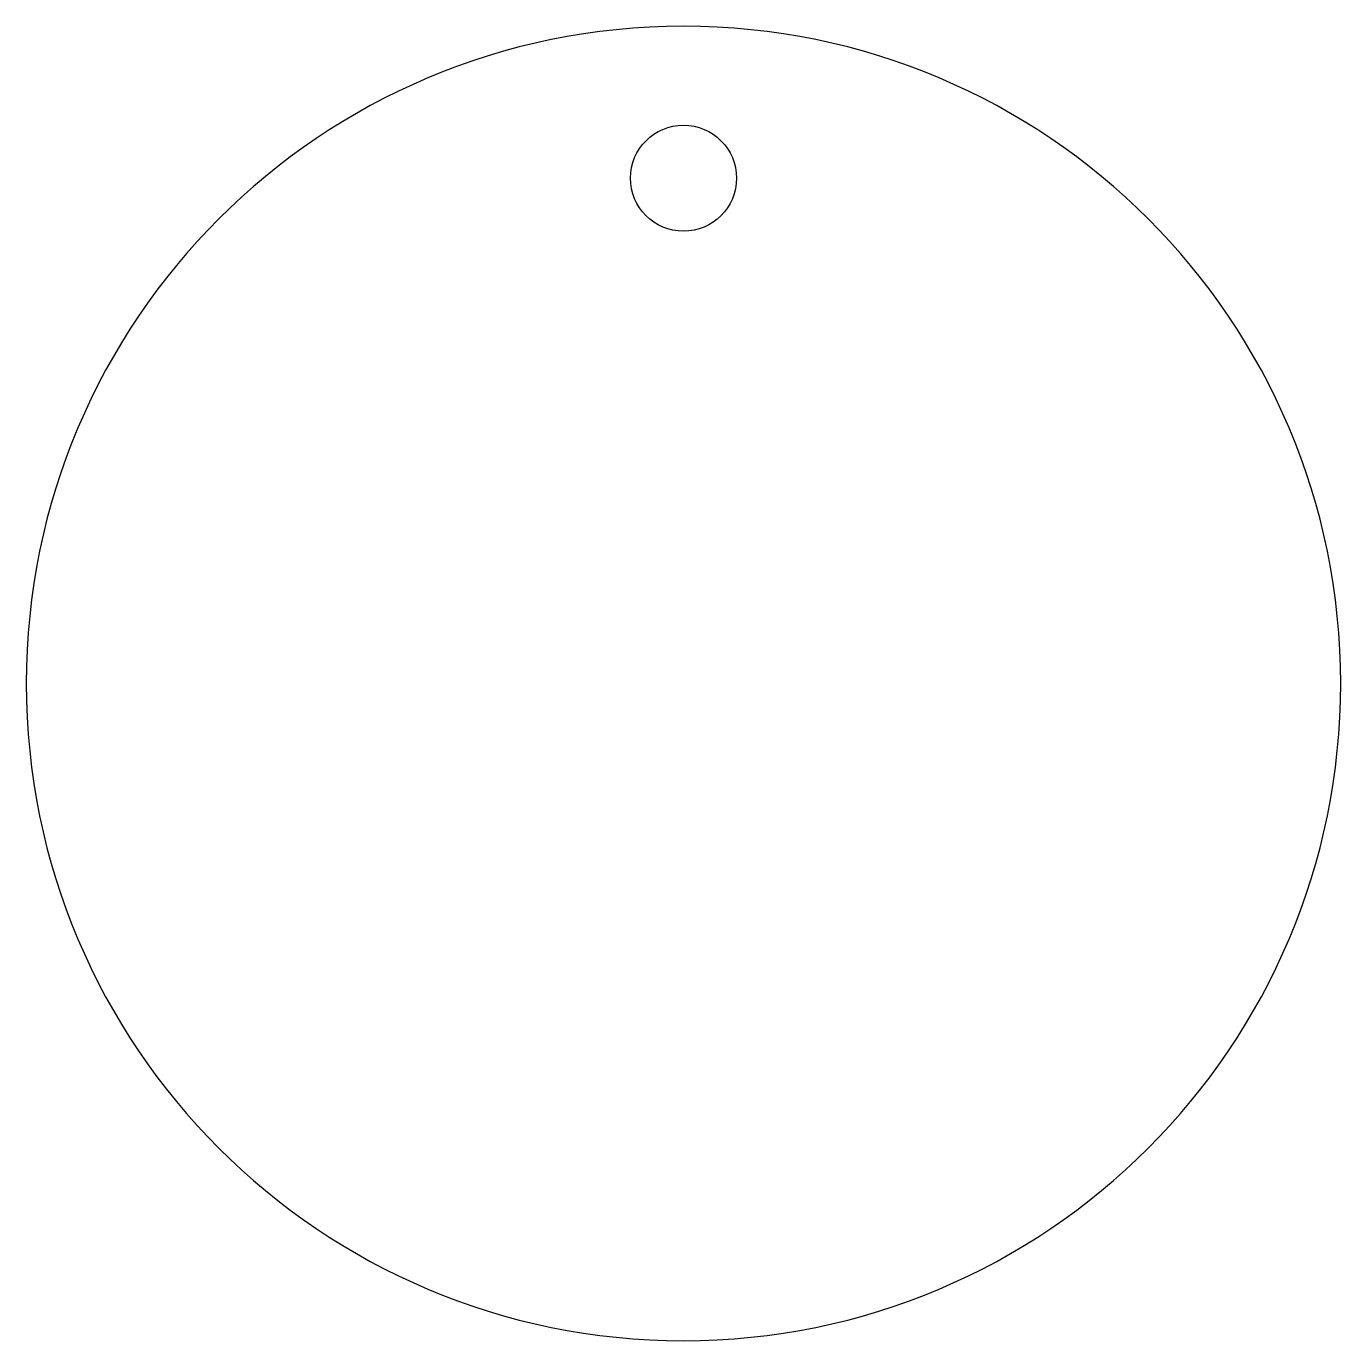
# Model space of a CAD drawing. Header units: centimetres. Extents: x -9.8 to 9.8, y -9.8 to 9.8.
import ezdxf

# ---------------------------------------------------------------- set-up
doc = ezdxf.new("R2010")
doc.units = ezdxf.units.CM
doc.header["$MEASUREMENT"] = 0
doc.layers.add('Camada 1', color=7, linetype='Continuous')

msp = doc.modelspace()

# ---------------------------------------------------------------- linework, layer by layer
at = {"layer": 'Camada 1'}
for points in [[(9.8425, 0), (9.8425, -5.43586), (5.43586, -9.8425), (0, -9.8425), (0, -9.8425), (-5.43586, -9.8425), (-9.8425, -5.43586), (-9.8425, 0), (-9.8425, 0), (-9.8425, 5.43586), (-5.43586, 9.8425), (0, 9.8425), (0, 9.8425), (5.43586, 9.8425), (9.8425, 5.43586), (9.8425, 0)], [(0, 6.77333), (0.43836, 6.77333), (0.79375, 7.12872), (0.79375, 7.56708), (0.79375, 7.56708), (0.79375, 8.00544), (0.43836, 8.36083), (0, 8.36083), (0, 8.36083), (-0.43836, 8.36083), (-0.79375, 8.00544), (-0.79375, 7.56708), (-0.79375, 7.56708), (-0.79375, 7.12872), (-0.43836, 6.77333), (0, 6.77333)]]:
    msp.add_open_spline(points, degree=3, knots=[0, 0, 0, 0, 0.2, 0.2, 0.2, 0.2, 0.4, 0.4, 0.4, 0.4, 0.6, 0.6, 0.6, 0.6, 1, 1, 1, 1], dxfattribs=at)

doc.saveas('drawing.dxf')
